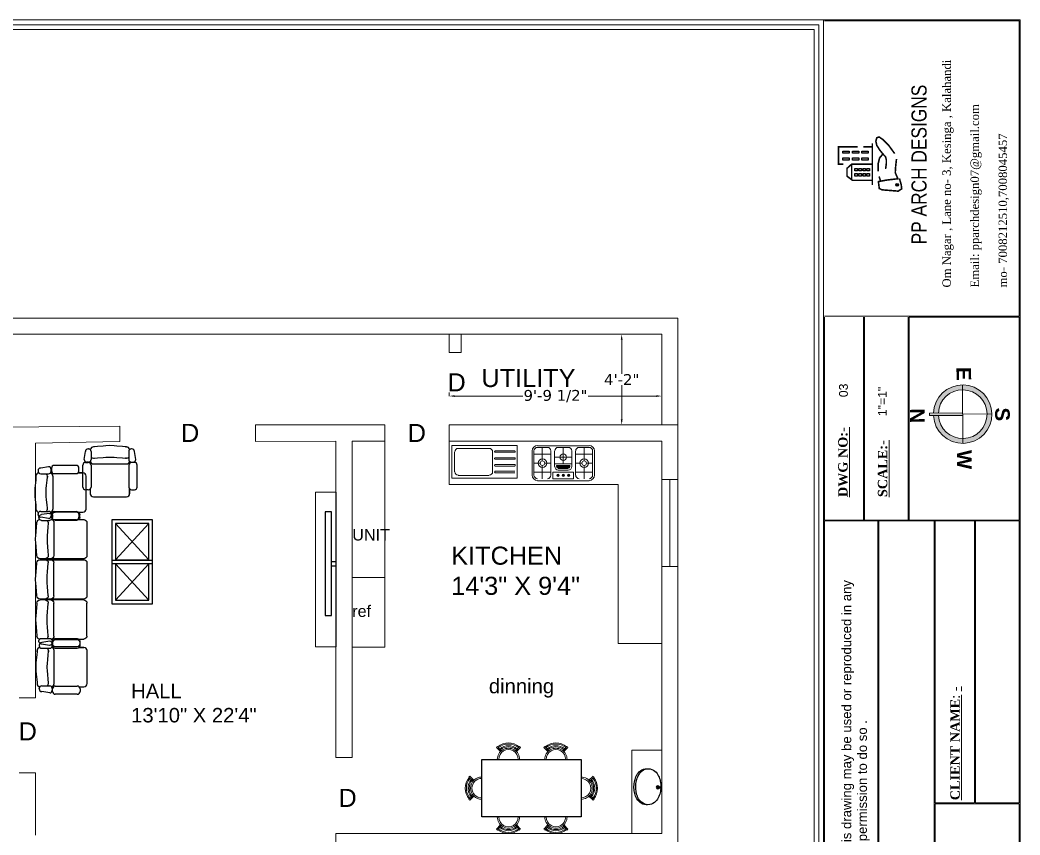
# Model space of a CAD drawing. Header units: inches. Extents: x 213 to 17763, y -4830 to 1802.
# Drawn here: x 1068 to 1621, y 1352 to 1802 of the extents above; entities that cross this region are included whole.
import ezdxf

# ---------------------------------------------------------------- set-up
doc = ezdxf.new("R2010")
doc.units = ezdxf.units.IN
doc.header["$MEASUREMENT"] = 0
doc.linetypes.add('$0$HIDDEN', pattern=[0.375, 0.25, -0.125])
doc.linetypes.add('1', pattern=[0])
for name, color, linetype in [('6.text', 6, 'Continuous'), ('furn', 28, 'Continuous'), ('hatch', 4, 'Continuous'), ('LVL POINT', 170, '1'), ('PDF13_Text', 6, 'Continuous'), ('SAN-FIX', 1, 'Continuous'), ('text', 8, 'Continuous')]:
    doc.layers.add(name, color=color, linetype=linetype)
for name, color, linetype, lineweight in [('a_MUEBLE', 3, 'Continuous', 5), ('DIM FALSE CEILING', 7, 'Continuous', 30), ('ROD', 7, 'Continuous', 9), ('walls', 7, 'Continuous', 0)]:
    doc.layers.add(name, color=color, linetype=linetype, lineweight=lineweight)
doc.layers.add('PDF_Furniture', color=7, linetype='Continuous', true_color=0xdd8a6d)
doc.layers.add('PDF_SANITARY', color=7, linetype='Continuous', true_color=0x7f7f7f)
doc.styles.add('Arial', font='arial.ttf', dxfattribs={"height": 10})
doc.styles.add('b.k', font='verdana.ttf')
doc.styles.add('PDF TimesNewRomanPSMT', font='arial.ttf')
doc.styles.add('SHASHIKANT', font='times.ttf')
doc.styles.add('style1', font='ARIALN.TTF')
doc.dimstyles.new('STANDARD$0', dxfattribs={"dimscale": 0, "dimtxt": 6, "dimasz": 3, "dimexe": 2, "dimexo": 2, "dimgap": 0, "dimtad": 0, "dimtih": 1, "dimtoh": 1, "dimdec": 1, "dimzin": 0, "dimdsep": 46, "dimlunit": 4, "dimtxsty": 'b.k', "dimcen": 2.5, "dimclrd": 256, "dimclre": 256, "dimclrt": 256, "dimadec": 0, "dimazin": 0, "dimtfac": 1, "dimtdec": 1, "dimtofl": 0, "dimtmove": 2, "dimatfit": 2, "dimfxl": 1, "dimfrac": 2, "dimtolj": 1, "dimtzin": 0, "dimlwd": 9, "dimlwe": 9, "dimarcsym": 0})

# ---------------------------------------------------------------- blocks, each defined once
blk = doc.blocks.new('FDFDF')
at = {"color": 0}
blk.add_lwpolyline([(264875.26, 829072.57), (264875.26, 829011.8), (264840.01, 829011.8), (264840.01, 829072.57)], close=True, dxfattribs=at)
at = {"layer": 'a_MUEBLE', "color": 0, "lineweight": 20}
for p, q in [((264852.81, 829077.4), (264850.27, 829079.94)), ((264853.25, 829077.8), (264850.94, 829080.55)), ((264862.03, 829077.8), (264864.33, 829080.55)), ((264862.47, 829077.4), (264865, 829079.93)), ((264834.77, 829061.54), (264832.03, 829063.85)), ((264835.18, 829061.98), (264832.64, 829064.52)), ((264880.09, 829061.98), (264882.63, 829064.52)), ((264880.5, 829061.54), (264883.24, 829063.85)), ((264834.78, 829052.76), (264832.03, 829050.46)), ((264835.18, 829052.32), (264832.64, 829049.79)), ((264880.09, 829052.32), (264882.63, 829049.79)), ((264880.49, 829052.76), (264883.24, 829050.46)), ((264835.18, 829032.99), (264832.64, 829035.52)), ((264880.09, 829032.99), (264882.63, 829035.52)), ((264834.77, 829032.55), (264832.03, 829034.85)), ((264880.5, 829032.55), (264883.24, 829034.85)), ((264834.78, 829023.77), (264832.03, 829021.46)), ((264835.18, 829023.33), (264832.64, 829020.79)), ((264880.09, 829023.33), (264882.63, 829020.79)), ((264880.49, 829023.77), (264883.24, 829021.46)), ((264852.81, 829006.97), (264850.27, 829004.43)), ((264853.25, 829006.57), (264850.94, 829003.82)), ((264862.03, 829006.57), (264864.33, 829003.82)), ((264862.47, 829006.97), (264865, 829004.44))]:
    blk.add_line(p, q, dxfattribs=at)
for centre, radius, start, end in [((264857.63, 829072.57), 10.42, 129.98407, 134.98407), ((264857.63, 829072.57), 6.83, 359.98407, 179.98407), ((264857.63, 829072.57), 10.07, 49.98407, 129.98407), ((264857.63, 829072.57), 9.39, 49.98407, 129.98407), ((264857.63, 829072.57), 5.98, 359.98407, 179.98407), ((264857.63, 829072.57), 8.37, 49.98407, 129.98407), ((264857.63, 829072.57), 7.68, 49.98407, 129.98407), ((264857.63, 829072.57), 10.42, 44.98407, 49.98407), ((264840.01, 829057.16), 10.07, 140.01593, 220.01593), ((264840.01, 829057.16), 9.39, 140.01593, 220.01593), ((264840.01, 829057.16), 8.37, 140.01593, 220.01593), ((264840.01, 829057.16), 10.42, 135.01593, 140.01593), ((264840.01, 829057.16), 7.68, 140.01593, 220.01593), ((264840.01, 829057.16), 6.83, 90.01593, 270.01593), ((264840.01, 829057.16), 5.98, 90.01593, 270.01593), ((264875.26, 829057.16), 6.83, 269.98407, 89.98407), ((264875.26, 829057.16), 5.98, 269.98407, 89.98407), ((264875.26, 829057.16), 7.68, 319.98407, 39.98407), ((264875.26, 829057.16), 8.37, 319.98407, 39.98407), ((264875.26, 829057.16), 9.39, 319.98407, 39.98407), ((264875.26, 829057.16), 10.42, 39.98407, 44.98407), ((264875.26, 829057.16), 10.07, 319.98407, 39.98407), ((264840.01, 829057.16), 10.42, 220.01593, 225.01593), ((264875.26, 829057.16), 10.42, 314.98407, 319.98407), ((264840.01, 829028.16), 10.42, 135.01593, 140.01593), ((264875.26, 829028.16), 10.42, 39.98407, 44.98407), ((264840.01, 829028.16), 10.07, 140.01593, 220.01593), ((264840.01, 829028.16), 9.39, 140.01593, 220.01593), ((264840.01, 829028.16), 8.37, 140.01593, 220.01593), ((264840.01, 829028.16), 7.68, 140.01593, 220.01593), ((264840.01, 829028.16), 6.83, 90.01593, 270.01593), ((264840.01, 829028.16), 5.98, 90.01593, 270.01593), ((264875.26, 829028.16), 6.83, 269.98407, 89.98407), ((264875.26, 829028.16), 5.98, 269.98407, 89.98407), ((264875.26, 829028.16), 7.68, 319.98407, 39.98407), ((264875.26, 829028.16), 8.37, 319.98407, 39.98407), ((264875.26, 829028.16), 9.39, 319.98407, 39.98407), ((264875.26, 829028.16), 10.07, 319.98407, 39.98407), ((264840.01, 829028.16), 10.42, 220.01593, 225.01593), ((264875.26, 829028.16), 10.42, 314.98407, 319.98407), ((264857.63, 829011.8), 6.83, 180.01593, 0.01593), ((264857.63, 829011.8), 5.98, 180.01593, 0.01593), ((264857.63, 829011.8), 8.37, 230.01593, 310.01593), ((264857.63, 829011.8), 7.68, 230.01593, 310.01593), ((264857.63, 829011.8), 10.42, 225.01593, 230.01593), ((264857.63, 829011.8), 10.07, 230.01593, 310.01593), ((264857.63, 829011.8), 9.39, 230.01593, 310.01593), ((264857.63, 829011.8), 10.42, 310.01593, 315.01593)]:
    blk.add_arc(centre, radius, start, end, dxfattribs=at)
blk = doc.blocks.new('WBB')
at = {"layer": 'SAN-FIX'}
for p, q in [((-19.08, 7.01), (-19.08, 4.41)), ((-18.43, 7.01), (-18.43, 4.41))]:
    blk.add_line(p, q, dxfattribs=at)
blk.add_lwpolyline([(-29.16, 13.03, -0.175546), (-27.86, 16.63, -0.104048), (-25.13, 18.78, -0.064612), (-22.29, 19.76, -0.05077), (-18.99, 20.09, -0.05077), (-15.68, 19.76, -0.064612), (-12.84, 18.78, -0.104048), (-10.12, 16.63, -0.175546), (-8.81, 13.03, -0.022698), (-8.83, 12.52, -0.104048)], format="xyb", dxfattribs=at)
blk.add_lwpolyline([(-29.16, 12.01, -0.175546), (-27.86, 15.61, -0.104048), (-25.13, 17.76, -0.064612), (-22.29, 18.74, -0.05077), (-18.99, 19.08, -0.05077), (-15.68, 18.74, -0.064612), (-12.84, 17.76, -0.104048), (-10.12, 15.61, -0.175546), (-8.81, 12.01, -0.175546), (-10.12, 8.41, -0.104048), (-12.84, 6.26, -0.064612), (-15.68, 5.28, -0.05077), (-18.99, 4.94, -0.05077), (-22.29, 5.28, -0.064612), (-25.13, 6.26, -0.104048), (-27.86, 8.41, -0.175546)], format="xyb", close=True, dxfattribs=at)
blk.add_circle((-18.76, 6.61), 0.894, dxfattribs=at)
blk = doc.blocks.new('EYETY')
at = {"layer": 'furn', "color": 254}
for p, q in [((50110.18, -31682.67), (50110.18, -31680.03)), ((50111.93, -31678.27), (50130.16, -31678.27)), ((50131.92, -31680.03), (50131.92, -31704.17)), ((50132.41, -31704.17), (50132.41, -31680.03)), ((50134.17, -31678.27), (50152.4, -31678.27)), ((50154.16, -31680.03), (50154.16, -31682.67)), ((50154.65, -31680.03), (50154.65, -31704.17)), ((50174.64, -31678.27), (50156.41, -31678.27)), ((50176.4, -31682.67), (50176.4, -31680.03)), ((50106.05, -31683.7), (50106.05, -31695.86)), ((50109.08, -31682.21), (50107.53, -31682.21)), ((50110.56, -31695.86), (50110.56, -31683.7)), ((50154.16, -31682.67), (50154.16, -31704.17)), ((50176.01, -31695.86), (50176.01, -31683.7)), ((50177.49, -31682.21), (50179.04, -31682.21)), ((50180.53, -31683.7), (50180.53, -31695.86)), ((50107.53, -31697.34), (50109.08, -31697.34)), ((50109.21, -31697.52), (50108.23, -31697.52)), ((50111.93, -31696.51), (50130.16, -31696.51)), ((50143.29, -31696.51), (50134.17, -31696.51)), ((50152.4, -31696.51), (50143.29, -31696.51)), ((50174.64, -31696.51), (50156.41, -31696.51)), ((50177.36, -31697.52), (50178.34, -31697.52)), ((50179.04, -31697.34), (50177.49, -31697.34)), ((50106.79, -31698.96), (50107.48, -31703.33)), ((50110.65, -31703.33), (50110.65, -31698.96)), ((50111.93, -31699.63), (50112.53, -31699.63)), ((50112.53, -31699.63), (50114.11, -31699.79)), ((50114.11, -31699.79), (50117.22, -31700.07)), ((50117.22, -31700.07), (50118.78, -31700.24)), ((50118.78, -31700.24), (50121.05, -31700.3)), ((50121.05, -31700.3), (50123.32, -31700.24)), ((50123.32, -31700.24), (50124.88, -31700.07)), ((50124.88, -31700.07), (50127.98, -31699.79)), ((50127.98, -31699.79), (50129.57, -31699.63)), ((50129.57, -31699.63), (50130.16, -31699.63)), ((50134.77, -31699.63), (50134.17, -31699.63)), ((50136.35, -31699.79), (50134.77, -31699.63)), ((50139.46, -31700.07), (50136.35, -31699.79)), ((50141.02, -31700.24), (50139.46, -31700.07)), ((50143.29, -31700.3), (50141.02, -31700.24)), ((50145.56, -31700.24), (50143.29, -31700.3)), ((50147.12, -31700.07), (50145.56, -31700.24)), ((50150.22, -31699.79), (50147.12, -31700.07)), ((50151.81, -31699.63), (50150.22, -31699.79)), ((50152.4, -31699.63), (50151.81, -31699.63)), ((50157.01, -31699.63), (50156.41, -31699.63)), ((50158.59, -31699.79), (50157.01, -31699.63)), ((50161.7, -31700.07), (50158.59, -31699.79)), ((50163.25, -31700.24), (50161.7, -31700.07)), ((50165.53, -31700.3), (50163.25, -31700.24)), ((50167.8, -31700.24), (50165.53, -31700.3)), ((50169.36, -31700.07), (50167.8, -31700.24)), ((50172.46, -31699.79), (50169.36, -31700.07)), ((50174.04, -31699.63), (50172.46, -31699.79)), ((50174.64, -31699.63), (50174.04, -31699.63)), ((50175.92, -31703.33), (50175.92, -31698.96)), ((50179.78, -31698.96), (50179.1, -31703.33)), ((50108.95, -31704.77), (50109.21, -31704.77)), ((50112.53, -31705.93), (50111.93, -31705.93)), ((50114.11, -31706.09), (50112.53, -31705.93)), ((50117.22, -31706.37), (50114.11, -31706.09)), ((50118.78, -31706.54), (50117.22, -31706.37)), ((50121.05, -31706.6), (50118.78, -31706.54)), ((50123.32, -31706.54), (50121.05, -31706.6)), ((50124.88, -31706.37), (50123.32, -31706.54)), ((50127.98, -31706.09), (50124.88, -31706.37)), ((50129.57, -31705.93), (50127.98, -31706.09)), ((50130.16, -31705.93), (50129.57, -31705.93)), ((50134.77, -31705.93), (50134.17, -31705.93)), ((50136.35, -31706.09), (50134.77, -31705.93)), ((50139.46, -31706.37), (50136.35, -31706.09)), ((50141.02, -31706.54), (50139.46, -31706.37)), ((50143.29, -31706.6), (50141.02, -31706.54)), ((50145.56, -31706.54), (50143.29, -31706.6)), ((50147.12, -31706.37), (50145.56, -31706.54)), ((50150.22, -31706.09), (50147.12, -31706.37)), ((50151.81, -31705.93), (50150.22, -31706.09)), ((50152.4, -31705.93), (50151.81, -31705.93)), ((50156.41, -31705.93), (50157.01, -31705.93)), ((50157.01, -31705.93), (50158.59, -31706.09)), ((50158.59, -31706.09), (50161.7, -31706.37)), ((50161.7, -31706.37), (50163.25, -31706.54)), ((50163.25, -31706.54), (50165.53, -31706.6)), ((50165.53, -31706.6), (50167.8, -31706.54)), ((50167.8, -31706.54), (50169.36, -31706.37)), ((50169.36, -31706.37), (50172.46, -31706.09)), ((50172.46, -31706.09), (50174.04, -31705.93)), ((50174.04, -31705.93), (50174.64, -31705.93)), ((50177.63, -31704.77), (50177.36, -31704.77))]:
    blk.add_line(p, q, dxfattribs=at)
at = {"layer": 'furn', "color": 254, "extrusion": (0, 0, -1)}
for centre, major_axis, start_param, end_param in [((50111.93, -31680.03), (1.24, -1.24), 2.356194, 3.926991), ((50130.16, -31680.03), (-1.24, -1.24), 2.356194, 3.926991), ((50134.17, -31680.03), (1.24, -1.24), 2.356194, 3.926991), ((50152.4, -31680.03), (-1.24, -1.24), 2.356194, 3.926991), ((50156.41, -31680.03), (1.24, -1.24), 2.356194, 3.926991), ((50174.64, -31680.03), (-1.24, -1.24), 2.356194, 3.926991), ((50107.53, -31683.7), (1.05, -1.05), 2.356194, 3.926991), ((50109.08, -31683.7), (-1.05, -1.05), 2.356194, 3.926991), ((50177.49, -31683.7), (1.05, -1.05), 2.356194, 3.926991), ((50179.04, -31683.7), (-1.05, -1.05), 2.356194, 3.926991), ((50107.53, -31695.86), (-1.05, -1.05), -0.785398, 0.785398), ((50108.23, -31698.96), (-1.02, -1.02), 0.785398, 2.356194), ((50109.08, -31695.86), (-1.05, -1.05), 3.926991, 5.497787), ((50109.21, -31698.96), (1.02, -1.02), 3.926991, 5.497787), ((50111.93, -31698.27), (1.24, -1.24), 2.553225, 3.926991), ((50130.16, -31698.27), (-1.24, -1.24), 2.356194, 3.926991), ((50134.17, -31698.27), (1.24, -1.24), 2.356194, 3.926991), ((50152.4, -31698.27), (1.24, -1.24), 3.926991, 5.497787), ((50156.41, -31698.27), (1.24, -1.24), 2.356194, 3.926991), ((50174.64, -31698.27), (-1.24, -1.24), 2.356194, 3.72996), ((50177.36, -31698.96), (-1.02, -1.02), 0.785398, 2.356194), ((50177.49, -31695.86), (-1.05, -1.05), -0.785398, 0.785398), ((50178.34, -31698.96), (1.02, -1.02), 3.926991, 5.497787), ((50179.04, -31695.86), (-1.05, -1.05), 3.926991, 5.497787), ((50111.93, -31701.39), (-1.24, -1.24), 1.538441, 2.356194), ((50130.16, -31701.39), (-1.24, -1.24), 2.356194, 3.926991), ((50134.17, -31701.39), (1.24, -1.24), 2.356194, 3.926991), ((50152.4, -31701.39), (-1.24, -1.24), 2.356194, 3.926991), ((50156.41, -31701.39), (1.24, -1.24), 2.356194, 3.926991), ((50174.64, -31701.39), (-1.24, -1.24), 2.356194, 3.173948), ((50108.94, -31703.3), (-1.04, -1.04), -0.788362, 0.767792), ((50109.21, -31703.33), (-1.02, -1.02), 3.926991, 5.497787), ((50111.93, -31704.17), (1.24, -1.24), 0.785398, 2.233985), ((50130.16, -31704.17), (1.24, -1.24), 5.497787, 7.068583), ((50134.17, -31704.17), (-1.24, -1.24), -0.785398, 0.785398), ((50152.4, -31704.17), (-1.24, -1.24), 3.927012, 5.497787), ((50156.41, -31704.17), (-1.24, -1.24), -0.785398, 0.785398), ((50174.64, -31704.17), (-1.24, -1.24), 4.0492, 5.497787), ((50177.36, -31703.33), (1.02, -1.02), 0.785398, 2.356194), ((50177.63, -31703.3), (1.04, -1.04), 5.515393, 7.071548)]:
    blk.add_ellipse(centre, major_axis=major_axis, ratio=1, start_param=start_param, end_param=end_param, dxfattribs=at)
blk = doc.blocks.new('EFSR')
at = {"layer": 'furn', "color": 254}
for p, q in [((11465.46, -9283.77), (11483.69, -9283.77)), ((11459.57, -9289.2), (11459.57, -9301.36)), ((11462.61, -9287.71), (11461.06, -9287.71)), ((11463.7, -9288.17), (11463.7, -9285.53)), ((11464.09, -9301.36), (11464.09, -9289.2)), ((11485.06, -9301.36), (11485.06, -9289.2)), ((11485.45, -9288.17), (11485.45, -9285.53)), ((11485.45, -9285.53), (11485.45, -9288.2)), ((11486.54, -9287.71), (11488.09, -9287.71)), ((11489.57, -9289.2), (11489.57, -9301.36)), ((11460.32, -9304.46), (11461, -9308.83)), ((11461.06, -9302.84), (11462.61, -9302.84)), ((11462.74, -9303.02), (11461.76, -9303.02)), ((11464.18, -9308.83), (11464.18, -9304.46)), ((11465.46, -9302.01), (11483.69, -9302.01)), ((11465.46, -9305.13), (11466.05, -9305.13)), ((11466.05, -9305.13), (11467.64, -9305.29)), ((11467.64, -9305.29), (11470.74, -9305.57)), ((11470.74, -9305.57), (11472.3, -9305.74)), ((11472.3, -9305.74), (11474.57, -9305.8)), ((11474.57, -9305.8), (11476.84, -9305.74)), ((11476.84, -9305.74), (11478.4, -9305.57)), ((11478.4, -9305.57), (11481.51, -9305.29)), ((11481.51, -9305.29), (11483.09, -9305.13)), ((11483.69, -9305.13), (11483.09, -9305.13)), ((11483.09, -9305.13), (11483.69, -9305.13)), ((11484.97, -9308.83), (11484.97, -9304.46)), ((11486.41, -9303.02), (11487.39, -9303.02)), ((11488.09, -9302.84), (11486.54, -9302.84)), ((11488.83, -9304.46), (11488.15, -9308.83)), ((11462.47, -9310.27), (11462.74, -9310.27)), ((11466.05, -9311.43), (11465.46, -9311.43)), ((11467.64, -9311.59), (11466.05, -9311.43)), ((11483.09, -9311.43), (11481.51, -9311.59)), ((11483.09, -9311.43), (11483.69, -9311.43)), ((11483.69, -9311.43), (11483.09, -9311.43)), ((11486.68, -9310.27), (11486.41, -9310.27)), ((11470.74, -9311.87), (11467.64, -9311.59)), ((11472.3, -9312.04), (11470.74, -9311.87)), ((11474.57, -9312.1), (11472.3, -9312.04)), ((11476.84, -9312.04), (11474.57, -9312.1)), ((11478.4, -9311.87), (11476.84, -9312.04)), ((11481.51, -9311.59), (11478.4, -9311.87))]:
    blk.add_line(p, q, dxfattribs=at)
at = {"layer": 'furn', "color": 254, "extrusion": (0, 0, -1)}
for centre, major_axis, start_param, end_param in [((11465.46, -9285.53), (1.24, -1.24), 2.356194, 3.926991), ((11483.69, -9285.53), (-1.24, -1.24), 2.356194, 3.926991), ((11483.69, -9285.53), (-1.24, -1.24), 2.356194, 3.926991), ((11461.06, -9289.2), (1.05, -1.05), 2.356194, 3.926991), ((11462.61, -9289.2), (-1.05, -1.05), 2.356194, 3.926991), ((11486.54, -9289.2), (1.05, -1.05), 2.356194, 3.926991), ((11488.09, -9289.2), (-1.05, -1.05), 2.356194, 3.926991), ((11461.06, -9301.36), (-1.05, -1.05), -0.785398, 0.785398), ((11461.76, -9304.46), (-1.02, -1.02), 0.785398, 2.356194), ((11462.61, -9301.36), (-1.05, -1.05), 3.926991, 5.497787), ((11462.74, -9304.46), (1.02, -1.02), 3.926991, 5.497787), ((11465.46, -9303.77), (1.24, -1.24), 2.553225, 3.926991), ((11465.46, -9306.89), (-1.24, -1.24), 1.538441, 2.356194), ((11483.69, -9303.77), (-1.24, -1.24), 2.356194, 3.72996), ((11483.69, -9303.77), (-1.24, -1.24), 2.356194, 3.72996), ((11483.69, -9306.89), (-1.24, -1.24), 2.356194, 3.173948), ((11483.69, -9306.89), (-1.24, -1.24), 2.356194, 3.173948), ((11486.41, -9304.46), (-1.02, -1.02), 0.785398, 2.356194), ((11486.54, -9301.36), (-1.05, -1.05), -0.785398, 0.785398), ((11487.39, -9304.46), (1.02, -1.02), 3.926991, 5.497787), ((11488.09, -9301.36), (-1.05, -1.05), 3.926991, 5.497787), ((11462.47, -9308.8), (-1.04, -1.04), -0.788362, 0.767792), ((11462.74, -9308.83), (-1.02, -1.02), 3.926991, 5.497787), ((11465.46, -9309.67), (1.24, -1.24), 0.785398, 2.233985), ((11483.69, -9309.67), (-1.24, -1.24), 4.0492, 5.497787), ((11483.69, -9309.67), (1.24, -1.24), 5.619996, 7.068583), ((11486.41, -9308.83), (1.02, -1.02), 0.785398, 2.356194), ((11486.68, -9308.8), (1.04, -1.04), 5.515393, 7.071548)]:
    blk.add_ellipse(centre, major_axis=major_axis, ratio=1, start_param=start_param, end_param=end_param, dxfattribs=at)
blk = doc.blocks.new('etruyteu')
at = {"layer": 'furn', "color": 254}
for p, q in [((46569.76, -93185.41), (46569.76, -93137.7)), ((46569.76, -93137.7), (46572.79, -93137.7)), ((46572.79, -93137.7), (46572.79, -93185.41)), ((46569.76, -93160.55), (46567.74, -93160.55)), ((46567.74, -93160.55), (46567.74, -93162.57)), ((46569.76, -93162.57), (46567.74, -93162.57)), ((46572.79, -93185.41), (46569.76, -93185.41))]:
    blk.add_line(p, q, dxfattribs=at)
blk = doc.blocks.new('*D710')
at = {"lineweight": 9, "transparency": 16777216}
for p, q in [((1305.74, 1594.46), (1305.74, 1596.5)), ((1308.74, 1594.5), (1346.3, 1594.5)), ((1420.11, 1594.5), (1382.55, 1594.5)), ((1423.11, 1594.46), (1423.11, 1596.5))]:
    blk.add_line(p, q, dxfattribs=at)
at = {"transparency": 16777216}
for points in [[(1308.74, 1595), (1308.74, 1594), (1305.74, 1594.5)], [(1420.11, 1595), (1420.11, 1594), (1423.11, 1594.5)]]:
    blk.add_solid(points, dxfattribs=at)
at = {"layer": 'Defpoints', "color": 0, "transparency": 16777216}
for p in [(1423.11, 1594.5), (1305.74, 1578.65), (1423.11, 1578.65)]:
    blk.add_point(p, dxfattribs=at)
at = {"transparency": 16777216, "insert": (1364.43, 1594.5), "char_height": 6, "attachment_point": 5, "style": 'b.k'}
blk.add_mtext('\\A1;9\'-9 1/2"', dxfattribs=at)
blk = doc.blocks.new('*D711')
at = {"lineweight": 9, "transparency": 16777216}
for p, q in [((1401.04, 1628.65), (1399, 1628.65)), ((1401, 1625.65), (1401, 1606.71)), ((1401, 1581.65), (1401, 1600.59)), ((1401.04, 1578.65), (1399, 1578.65))]:
    blk.add_line(p, q, dxfattribs=at)
at = {"transparency": 16777216}
for points in [[(1400.5, 1625.65), (1401.5, 1625.65), (1401, 1628.65)], [(1400.5, 1581.65), (1401.5, 1581.65), (1401, 1578.65)]]:
    blk.add_solid(points, dxfattribs=at)
at = {"layer": 'Defpoints', "color": 0, "transparency": 16777216}
for p in [(1423.11, 1628.65), (1401, 1578.65), (1423.11, 1578.65)]:
    blk.add_point(p, dxfattribs=at)
at = {"transparency": 16777216, "insert": (1401, 1603.65), "char_height": 6, "attachment_point": 5, "style": 'b.k'}
blk.add_mtext('\\A1;4\'-2"', dxfattribs=at)

msp = doc.modelspace()

# ---------------------------------------------------------------- hatches: boundary and pattern name
at = {"true_color": 0xed1f24}
h = msp.add_hatch(color=240, dxfattribs=at)
h.dxf.hatch_style = 1
h.paths.add_polyline_path([(1531.27, 1716.16), (1531.27, 1717.5), (1529.83, 1717.5), (1529.83, 1716.16)])
h.paths.add_polyline_path([(1531.27, 1720.42), (1529.83, 1720.42), (1529.83, 1719.08), (1531.27, 1719.08)])
h.paths.add_polyline_path([(1532.04, 1720.42), (1532.04, 1719.08), (1533.48, 1719.08), (1533.48, 1720.42)])
h.paths.add_polyline_path([(1532.04, 1717.5), (1532.04, 1716.16), (1533.48, 1716.16), (1533.48, 1717.5)])
h.paths.add_polyline_path([(1534.38, 1716.16), (1535.82, 1716.16), (1535.82, 1717.5), (1534.38, 1717.5)])
h.paths.add_polyline_path([(1537.99, 1717.5), (1536.55, 1717.5), (1536.55, 1716.16), (1537.99, 1716.16)])
h.paths.add_polyline_path([(1537.99, 1719.08), (1537.99, 1720.42), (1536.55, 1720.42), (1536.55, 1719.08)])
h.paths.add_polyline_path([(1535.82, 1719.08), (1535.82, 1720.42), (1534.38, 1720.42), (1534.38, 1719.08)])
h.paths.add_polyline_path([(1537.2, 1725.01), (1537.2, 1726.22), (1533.74, 1726.22), (1533.74, 1725.01)])
h.paths.add_polyline_path([(1533.74, 1729.96), (1533.74, 1728.75), (1537.2, 1728.75), (1537.2, 1729.96)])
h.paths.add_polyline_path([(1528.49, 1729.96), (1528.49, 1728.75), (1531.96, 1728.75), (1531.96, 1729.96)])
h.paths.add_polyline_path([(1528.49, 1726.22), (1528.49, 1725.01), (1531.96, 1725.01), (1531.96, 1726.22)])
h.paths.add_polyline_path([(1526.66, 1728.75), (1526.66, 1729.96), (1523.2, 1729.96), (1523.2, 1728.75)])
h.paths.add_polyline_path([(1523.2, 1726.22), (1523.2, 1725.01), (1526.66, 1725.01), (1526.66, 1726.22)])
h = msp.add_hatch(color=240, dxfattribs=at)
h.dxf.hatch_style = 1
h.paths.add_polyline_path([(1553.17, 1712.03, 1), (1553.17, 1710.52, 1)])
at = {"lineweight": 0}
h = msp.add_hatch(color=3, dxfattribs=at)
h.dxf.hatch_style = 1
h.paths.add_polyline_path([(1605.6, 1584.63), (1602.91, 1584.61, -0.414214), (1589.54, 1571.04), (1589.56, 1568.35, 0.414214)])
h.paths.add_polyline_path([(1589.32, 1600.67), (1589.34, 1597.98, -0.414214), (1602.91, 1584.61), (1605.6, 1584.63, 0.414214)])
h.paths.add_polyline_path([(1576, 1583.74), (1573.3, 1583.72, 47.979158), (1573.29, 1585.07), (1575.99, 1585.09, -39.974984)])
h.paths.add_polyline_path([(1589.44, 1585.18), (1571.07, 1585.05), (1571.08, 1583.71), (1589.45, 1583.84)])
at = {"lineweight": 0, "true_color": 0x939598}
h = msp.add_hatch(color=252, dxfattribs=at)
h.dxf.hatch_style = 1
h.paths.add_polyline_path([(1605.6, 1584.63), (1602.91, 1584.61, -0.414214), (1589.54, 1571.04), (1589.56, 1568.35, 0.414214)])
h.paths.add_polyline_path([(1589.32, 1600.67), (1589.34, 1597.98, -0.414214), (1602.91, 1584.61), (1605.6, 1584.63, 0.414214)])

# ---------------------------------------------------------------- linework, layer by layer
at = {"lineweight": 0}
for p, q in [((1512.49, 1525.96), (1512.49, 1802.45)), ((1512.49, 1802.45), (1621.11, 1802.45)), ((1513.01, 1801.93), (1620.59, 1801.93)), ((1620.59, 1638.74), (1620.59, 1801.93)), ((1621.11, 1525.96), (1621.11, 1802.45)), ((1513.01, 1638.74), (1620.59, 1638.74)), ((1513.01, 1525.96), (1513.01, 1638.22)), ((1534.57, 1525.96), (1534.57, 1638.22)), ((1535.09, 1525.96), (1535.09, 1638.22)), ((1559.35, 1525.96), (1559.35, 1638.22)), ((1559.87, 1638.22), (1620.59, 1638.22)), ((1559.87, 1525.96), (1559.87, 1638.22)), ((1620.59, 1525.96), (1620.59, 1638.22)), ((1571.07, 1585.05), (1589.44, 1585.18)), ((1571.07, 1585.05), (1571.08, 1583.71)), ((1571.08, 1583.71), (1589.45, 1583.84)), ((1512.49, 1525.96), (1512.49, 1082.65)), ((1534.57, 1525.96), (1513.01, 1525.96)), ((1542.55, 1525.44), (1513.01, 1525.44)), ((1513.01, 1525.44), (1513.01, 1083.17)), ((1559.35, 1525.96), (1535.09, 1525.96)), ((1542.55, 1083.17), (1542.55, 1525.44)), ((1573.64, 1525.44), (1543.07, 1525.44)), ((1543.07, 1083.17), (1543.07, 1525.44)), ((1573.64, 1525.96), (1559.87, 1525.96)), ((1573.64, 1525.96), (1620.59, 1525.96)), ((1573.64, 1083.17), (1573.64, 1525.44)), ((1574.16, 1369.59), (1574.16, 1525.44)), ((1574.16, 1525.44), (1596.03, 1525.44)), ((1596.03, 1369.59), (1596.03, 1525.44)), ((1596.55, 1369.59), (1596.55, 1525.44)), ((1596.55, 1525.44), (1620.59, 1525.44)), ((1620.59, 1525.44), (1620.59, 1369.59)), ((1621.11, 1525.96), (1621.11, 1082.65)), ((1574.16, 1197.7), (1574.16, 1369.07)), ((1620.59, 1369.07), (1620.59, 1197.7))]:
    msp.add_line(p, q, dxfattribs=at)
for p, q in [((1139.71, 1524), (1121.24, 1504)), ((1121.24, 1524), (1139.71, 1504)), ((1139.71, 1501.65), (1121.24, 1481.65)), ((1121.24, 1501.65), (1139.71, 1481.65))]:
    msp.add_line(p, q)
at = {"color": 240, "true_color": 0xed1f24, "const_width": 0.867}
for points in [[(1545.36, 1728.36), (1543.7, 1730.43), (1541.99, 1733.04), (1541.44, 1735.46), (1542, 1737.36), (1543.29, 1737.76), (1545.52, 1736.21), (1548.64, 1733.01), (1551.84, 1728.59)], [(1523.48, 1722.79), (1520.8, 1722.79), (1520.8, 1732.32), (1531.44, 1732.32)], [(1534.55, 1732.32), (1539.51, 1732.32)], [(1539.51, 1711.18), (1539.51, 1734.32)], [(1542.76, 1718.84), (1542.76, 1723.09), (1543.53, 1726.19), (1545.17, 1728.12), (1545.62, 1728.67)], [(1546.84, 1720.1), (1547.25, 1723.28), (1547.25, 1725.21), (1546.79, 1726.83), (1545.49, 1728.2)], [(1552.85, 1725.62), (1552.4, 1721.5)], [(1539.51, 1713.77), (1528.61, 1713.77), (1525.53, 1716.07), (1525.53, 1720.42), (1528.13, 1722.76), (1539.48, 1722.76)], [(1528.11, 1714.4), (1528.09, 1722.72)], [(1552.4, 1721.5), (1552.19, 1718.01), (1553.63, 1714.66), (1547.35, 1713.93), (1542.46, 1713.02)], [(1542.85, 1713.09), (1543.35, 1709.26), (1544.9, 1708.54), (1549.98, 1708.13), (1553.8, 1707.82), (1555.76, 1709.12), (1555.47, 1711.39), (1554.48, 1714.83)], [(1544.05, 1713.32), (1543.22, 1715.9)]]:
    msp.add_lwpolyline(points, dxfattribs=at)
at = {"color": 240, "true_color": 0xed1f24}
for points in [[(1523.2, 1728.75), (1523.2, 1729.96), (1526.66, 1729.96), (1526.66, 1728.75)], [(1528.49, 1728.75), (1528.49, 1729.96), (1531.96, 1729.96), (1531.96, 1728.75)], [(1533.74, 1728.75), (1533.74, 1729.96), (1537.2, 1729.96), (1537.2, 1728.75)], [(1523.2, 1725.01), (1523.2, 1726.22), (1526.66, 1726.22), (1526.66, 1725.01)], [(1528.49, 1725.01), (1528.49, 1726.22), (1531.96, 1726.22), (1531.96, 1725.01)], [(1533.74, 1725.01), (1533.74, 1726.22), (1537.2, 1726.22), (1537.2, 1725.01)], [(1529.83, 1719.08), (1529.83, 1720.42), (1531.27, 1720.42), (1531.27, 1719.08)], [(1532.04, 1719.08), (1532.04, 1720.42), (1533.48, 1720.42), (1533.48, 1719.08)], [(1534.38, 1719.08), (1534.38, 1720.42), (1535.82, 1720.42), (1535.82, 1719.08)], [(1536.55, 1719.08), (1536.55, 1720.42), (1537.99, 1720.42), (1537.99, 1719.08)], [(1529.83, 1716.16), (1529.83, 1717.5), (1531.27, 1717.5), (1531.27, 1716.16)], [(1532.04, 1716.16), (1532.04, 1717.5), (1533.48, 1717.5), (1533.48, 1716.16)], [(1534.38, 1716.16), (1534.38, 1717.5), (1535.82, 1717.5), (1535.82, 1716.16)], [(1536.55, 1716.16), (1536.55, 1717.5), (1537.99, 1717.5), (1537.99, 1716.16)]]:
    msp.add_lwpolyline(points, close=True, dxfattribs=at)
for points in [[(1141.71, 1526), (1119.24, 1526), (1119.24, 1502), (1141.71, 1502)], [(1139.71, 1524), (1121.24, 1524), (1121.24, 1504), (1139.71, 1504)], [(1141.71, 1503.65), (1119.24, 1503.65), (1119.24, 1479.65), (1141.71, 1479.65)], [(1139.71, 1501.65), (1121.24, 1501.65), (1121.24, 1481.65), (1139.71, 1481.65)]]:
    msp.add_lwpolyline(points, close=True)
msp.add_circle((1553.17, 1711.28), 0.755, dxfattribs=at)
at = {"lineweight": 0}
for radius, start, end in [(16.16, 182.8002, 178.0242), (13.47, 183.2782, 177.5462)]:
    msp.add_arc((1589.44, 1584.51), radius, start, end, dxfattribs=at)
at = {"layer": 'DIM FALSE CEILING', "linetype": '$0$HIDDEN', "lineweight": 0}
for p, q in [((1574.16, 1369.59), (1596.03, 1369.59)), ((1574.16, 1369.07), (1620.59, 1369.07)), ((1596.55, 1369.59), (1620.59, 1369.59))]:
    msp.add_line(p, q, dxfattribs=at)
at = {"layer": 'LVL POINT', "lineweight": 0}
for p, q in [((1589.32, 1600.67), (1589.56, 1568.35)), ((1589.44, 1584.51), (1605.6, 1584.63))]:
    msp.add_line(p, q, dxfattribs=at)
at = {"layer": 'PDF_Furniture', "lineweight": 0}
for points in [[(1307.2, 1550.58), (1307.2, 1549.14), (1307.2, 1567.16), (1343.23, 1567.16), (1343.23, 1549.14), (1342.22, 1549.14)], [(1327.66, 1565.57), (1310.66, 1565.57)], [(1341.93, 1564.13), (1330.98, 1564.13)], [(1308.64, 1563.55), (1308.64, 1552.6)], [(1329.68, 1552.6), (1329.68, 1563.55)], [(1330.69, 1563.55), (1330.69, 1563.84)], [(1330.69, 1559.81), (1330.69, 1560.09)], [(1341.93, 1563.41), (1330.98, 1563.41)], [(1341.93, 1560.38), (1330.98, 1560.38)], [(1341.93, 1559.66), (1330.98, 1559.66)], [(1342.22, 1563.55), (1342.22, 1563.84)], [(1342.22, 1559.81), (1342.22, 1560.09)], [(1330.69, 1556.06), (1330.69, 1556.35)], [(1341.93, 1556.64), (1330.98, 1556.64)], [(1341.93, 1555.77), (1330.98, 1555.77)], [(1341.93, 1552.89), (1330.98, 1552.89)], [(1342.22, 1556.06), (1342.22, 1556.35)], [(1343.23, 1549.14), (1307.2, 1549.14)], [(1327.66, 1550.58), (1310.66, 1550.58)], [(1330.69, 1552.31), (1330.69, 1552.6)], [(1341.93, 1552.02), (1330.98, 1552.02)]]:
    msp.add_lwpolyline(points, dxfattribs=at)
for centre, radius, start, end in [((1310.73, 1563.63), 1.95, 90, 180), ((1327.74, 1563.63), 1.95, 0, 90), ((1331.05, 1563.91), 0.216, 89.9999, 180.0001), ((1342, 1563.91), 0.216, 359.9999, 90.0001), ((1331.05, 1563.63), 0.216, 179.9999, 270.0001), ((1331.05, 1560.17), 0.216, 89.9999, 180.0001), ((1331.05, 1559.88), 0.216, 179.9999, 270.0001), ((1342, 1563.63), 0.216, 269.9999, 0.0001), ((1342, 1560.17), 0.216, 359.9999, 90.0001), ((1342, 1559.88), 0.216, 269.9999, 0.0001), ((1331.05, 1556.42), 0.216, 89.9999, 180.0001), ((1331.05, 1556.13), 0.216, 179.9999, 270.0001), ((1331.05, 1552.67), 0.216, 89.9999, 180.0001), ((1342, 1556.42), 0.216, 359.9999, 90.0001), ((1342, 1556.13), 0.216, 269.9999, 0.0001), ((1310.73, 1552.67), 1.95, 180, 270), ((1327.74, 1552.67), 1.95, 270, 360), ((1331.05, 1552.38), 0.216, 179.9999, 270.0001)]:
    msp.add_arc(centre, radius, start, end, dxfattribs=at)
at = {"layer": 'PDF_SANITARY', "lineweight": 5}
for points in [[(1351.52, 1564.12), (1351.52, 1550.71)], [(1352.39, 1564.12), (1352.39, 1550.71)], [(1382.94, 1567), (1354.41, 1567)], [(1359.88, 1565.99), (1354.41, 1565.99)], [(1357.14, 1565.99), (1357.14, 1558.64)], [(1361.9, 1564.12), (1361.9, 1550.71)], [(1363.92, 1564.12), (1363.92, 1555.47)], [(1371.41, 1565.99), (1365.94, 1565.99)], [(1368.67, 1565.99), (1368.67, 1557.05)], [(1373.43, 1564.12), (1373.43, 1555.47)], [(1375.45, 1564.12), (1375.45, 1550.71)], [(1382.94, 1565.99), (1377.47, 1565.99)], [(1380.2, 1565.99), (1380.2, 1558.64)], [(1384.96, 1564.12), (1384.96, 1550.71)], [(1385.97, 1564.12), (1385.97, 1550.71)], [(1361.9, 1562.39), (1352.39, 1562.39)], [(1373.43, 1560.66), (1363.92, 1560.66)], [(1375.45, 1562.39), (1384.96, 1562.39)], [(1352.39, 1557.34), (1355.99, 1557.34)], [(1357.14, 1556.19), (1357.14, 1548.69)], [(1358.44, 1557.34), (1361.9, 1557.34)], [(1373.43, 1557.05), (1363.92, 1557.05)], [(1372.42, 1555.76), (1364.93, 1555.76)], [(1368.39, 1555.18), (1364.93, 1555.18)], [(1368.39, 1555.04), (1365.07, 1555.04)], [(1372.13, 1554.75), (1365.22, 1554.75)], [(1371.41, 1554.46), (1365.94, 1554.46)], [(1371.41, 1553.45), (1365.94, 1553.45)], [(1372.42, 1555.18), (1369.11, 1555.18)], [(1372.28, 1555.04), (1369.11, 1555.04)], [(1379.05, 1557.34), (1375.45, 1557.34)], [(1380.2, 1556.19), (1380.2, 1548.69)], [(1384.96, 1557.34), (1381.36, 1557.34)], [(1361.9, 1552.44), (1352.39, 1552.44)], [(1382.94, 1547.69), (1354.41, 1547.69)], [(1375.45, 1552.44), (1384.96, 1552.44)]]:
    msp.add_lwpolyline(points, dxfattribs=at)
for points in [[(1364.93, 1556.04), (1372.42, 1556.04), (1372.42, 1555.47), (1364.93, 1555.47)], [(1362.91, 1548.69), (1374.44, 1548.69), (1374.44, 1552.44), (1362.91, 1552.44)]]:
    msp.add_lwpolyline(points, close=True, dxfattribs=at)
for centre, radius in [((1357.22, 1557.41), 2.38), ((1357.22, 1557.41), 1.23), ((1368.75, 1560.73), 1.8), ((1380.28, 1557.41), 2.38), ((1380.28, 1557.41), 1.23), ((1368.75, 1555.25), 0.36), ((1365.86, 1550.64), 0.649), ((1365.86, 1550.64), 0.36), ((1368.75, 1550.64), 0.649), ((1368.75, 1550.64), 0.36), ((1371.63, 1550.64), 0.649), ((1371.63, 1550.64), 0.36)]:
    msp.add_circle(centre, radius, dxfattribs=at)
for centre, radius, start, end in [((1354.48, 1564.19), 2.95, 90, 180), ((1354.48, 1564.19), 1.95, 90, 180), ((1359.95, 1564.19), 1.95, 0, 90), ((1366.01, 1564.19), 1.95, 90, 180), ((1371.48, 1564.19), 1.95, 0, 90), ((1377.54, 1564.19), 1.95, 90, 180), ((1383.01, 1564.19), 2.95, 360, 90), ((1383.01, 1564.19), 1.95, 0, 90), ((1366.01, 1555.54), 1.95, 180, 270), ((1366.01, 1555.54), 0.937, 180, 270), ((1371.48, 1555.54), 0.937, 270, 360), ((1371.48, 1555.54), 1.95, 270, 360), ((1354.48, 1550.78), 2.95, 180, 270), ((1354.48, 1550.78), 1.95, 180, 270), ((1359.95, 1550.78), 1.95, 270, 360), ((1377.54, 1550.78), 1.95, 180, 270), ((1383.01, 1550.78), 2.95, 270, 0), ((1383.01, 1550.78), 1.95, 270, 360)]:
    msp.add_arc(centre, radius, start, end, dxfattribs=at)
at = {"layer": 'ROD'}
for p, q in [((1432.11, 1637.65), (752.11, 1637.65)), ((1432.11, 1578.65), (1432.11, 1637.65)), ((877.11, 1628.65), (1423.11, 1628.65)), ((1423.11, 1628.65), (1423.11, 1578.65)), ((946.11, 1576.65), (1123.63, 1577.84)), ((1270.11, 1578.65), (1198.6, 1578.65)), ((1270.11, 1569.65), (1270.11, 1578.65)), ((1432.11, 1578.65), (1305.74, 1578.65)), ((1432.11, 1352.65), (1432.11, 1578.65)), ((1198.6, 1569.3), (1243.11, 1569.59)), ((1243.11, 1569.59), (1243.11, 1394.65)), ((1252.11, 1569.65), (1252.11, 1560.65)), ((1252.11, 1569.65), (1270.11, 1569.65)), ((1252.11, 1394.65), (1252.11, 1569.65)), ((1252.11, 1569.65), (1270.11, 1569.65)), ((1305.74, 1569.65), (1423.11, 1569.65)), ((1423.11, 1569.65), (1423.11, 1457.65)), ((1077.11, 1568.5), (1123.63, 1569.3)), ((1077.11, 1427.6), (1077.11, 1568.5)), ((1077.11, 1444.65), (1077.11, 1453.65)), ((1423.11, 1457.65), (1399.11, 1457.65)), ((1423.11, 1457.65), (1423.11, 1352.65)), ((1243.11, 1394.65), (1252.11, 1394.65)), ((1243.11, 1352.65), (1243.11, 1343.65)), ((1252.11, 1352.65), (1243.11, 1352.65)), ((1423.11, 1352.65), (1252.11, 1352.65)), ((1432.11, 1343.65), (1432.11, 1352.65))]:
    msp.add_line(p, q, dxfattribs=at)
at = {"layer": 'ROD', "color": 251, "true_color": 0x636466}
for p, q in [((1305.74, 1569.65), (1305.74, 1545.65)), ((1305.74, 1545.65), (1399.11, 1545.65)), ((1399.11, 1545.65), (1399.11, 1457.65))]:
    msp.add_line(p, q, dxfattribs=at)
at = {"layer": 'ROD', "color": 5}
msp.add_line((1427.61, 1500.34), (1427.61, 1548.34), dxfattribs=at)
at = {"layer": 'ROD'}
for points in [[(1312.24, 1618.6), (1312.24, 1628.65), (1305.74, 1628.65), (1305.74, 1618.6)], [(1312.24, 1618.6), (1305.74, 1618.6)], [(1123.63, 1569.3), (1123.63, 1577.84)], [(1198.6, 1578.65), (1198.6, 1569.3)], [(1270.11, 1569.65), (1270.11, 1578.65)], [(1305.74, 1578.65), (1305.74, 1569.65)], [(1305.74, 1578.65), (1312.24, 1578.65)], [(1305.74, 1578.65), (1312.24, 1578.65)], [(1399.11, 1457.65), (1423.11, 1457.65)], [(1077.11, 1444.65), (1077.11, 1427.6)], [(1068.11, 1427.6), (1077.11, 1427.6)], [(1077.11, 1386.1), (1068.11, 1386.1)], [(1077.11, 1386.1), (1077.11, 1351.65)]]:
    msp.add_lwpolyline(points, dxfattribs=at)
at = {"layer": 'ROD', "color": 252, "true_color": 0x939598}
msp.add_lwpolyline([(1270.11, 1569.65), (1252.11, 1569.65), (1252.11, 1455.6), (1270.11, 1455.6)], close=True, dxfattribs=at)
at = {"layer": 'ROD', "color": 5}
msp.add_lwpolyline([(1432.11, 1548.34), (1423.11, 1548.34), (1423.11, 1500.34), (1432.11, 1500.34)], close=True, dxfattribs=at)
at = {"layer": 'ROD', "color": 8}
msp.add_lwpolyline([(1243.26, 1455.86), (1243.26, 1541.36), (1231.79, 1541.36), (1231.79, 1455.86)], close=True, dxfattribs=at)
at = {"layer": 'ROD'}
for points in [[(1270.11, 1455.6), (1252.11, 1455.6), (1252.11, 1494.1), (1270.11, 1494.1)], [(1423.11, 1398.65), (1406.61, 1398.65), (1406.61, 1352.65), (1423.11, 1352.65)]]:
    msp.add_lwpolyline(points, close=True, dxfattribs=at)
at = {"layer": 'walls', "color": 252, "lineweight": 0}
for points in [[(620.5, 1082.65), (620.5, 1802.45), (1512.49, 1802.45), (1512.49, 1082.65)], [(623.1, 1085.25), (623.1, 1799.85), (1509.89, 1799.85), (1509.89, 1085.25)], [(625.7, 1087.85), (625.7, 1797.25), (1507.29, 1797.25), (1507.29, 1087.85)]]:
    msp.add_lwpolyline(points, close=True, dxfattribs=at)

# ---------------------------------------------------------------- block references
at = {"rotation": 270}
msp.add_blockref('EYETY', (32783.75, 51636.44), dxfattribs=at)
at = {"xscale": -1.2, "yscale": 1.2, "zscale": 1.2}
msp.add_blockref('etruyteu', (57124.4, 113295.73), dxfattribs=at)
at = {"layer": 'furn', "color": 241, "true_color": 0xf7abae, "xscale": 0.9032898589369456, "yscale": 0.9032898589369456, "zscale": 0.9032898589369456, "rotation": 270.0036969813815}
msp.add_blockref('FDFDF', (-747529.72, 240572.57), dxfattribs=at)
at = {"layer": 'hatch', "xscale": -1}
for p, rotation in [((-10356.35, -7745.01), 180), ((10388.75, -9933.43), 270), ((10389.38, -10029.93), 270)]:
    msp.add_blockref('EFSR', p, dxfattribs=dict(at, rotation=rotation))
at = {"layer": 'SAN-FIX', "xscale": -0.978079365962185, "yscale": 0.9780793680751231, "zscale": 0.9780793664684282, "rotation": 88.95904476351375}
msp.add_blockref('WBB', (1427.1, 1359.71), dxfattribs=at)

# ---------------------------------------------------------------- texts
at = {"lineweight": 0, "attachment_point": 1, "style": 'SHASHIKANT'}
for s, insert, char_height, width, rotation in [('Om Nagar , Lane no- 3, Kesinga , Kalahandi\\P\\PEmail: pparchdesign07@gmail.com \\P\\Pmo- 7008212510,7008045457', (1578.24, 1654.54), 4.6565, 140.3316, 90), ('{\\fArial|b1|i0|c0|p34;\\C152;\\c12285479;E}', (1594.08, 1610.61), 8.0804, 124.3156, 270.4122), ('{\\fArial|b0|i0|c0|p34;\\H1.0367x;03}', (1521.12, 1593.9), 4.6584, 125.8553, 90), ('{\\fArial|b0|i0|c0|p34;\\H1.0367x;1"=1"}', (1542.66, 1583.41), 4.6584, 125.8553, 90), ('{\\fArial|b1|i0|c0|p34;\\C3;N}', (1568.38, 1587.7), 8.0804, 124.3156, 270.4122), ('{\\fArial|b1|i0|c0|p34;\\C152;\\c12285479;S}', (1615.43, 1588.18), 8.0804, 124.3156, 270.4122), ('{\\fTimes New Roman|b1|i0|c0|p18;\\H1.11649x;\\L\\C152;\\c12285479;DWG NO:-}', (1520.63, 1538.64), 4.6565, 125.803, 90), ('{\\fTimes New Roman|b1|i0|c0|p18;\\H1.11649x;\\L\\C152;\\c12285479;SCALE:-}', (1542.55, 1538.64), 4.6565, 125.803, 90), ('{\\fArial|b1|i0|c0|p34;\\C152;\\c12285479;W}', (1594.4, 1564.71), 8.0804, 124.3156, 270.4122), ('{\\fTimes New Roman|b1|i0|c0|p18;\\H1.11649x;\\L\\C152;\\c12285479;CLIENT NAME\\fTimes New Roman|b0|i0|c0|p18;: -\\H0.89566x;\\l  }', (1582.62, 1371.04), 4.65648, 137.5425, 90)]:
    msp.add_mtext(s, dxfattribs=dict(at, insert=insert, char_height=char_height, width=width, rotation=rotation))
at = {"color": 7, "lineweight": 0, "true_color": 0xffffff, "insert": (1522.65, 1135.64), "char_height": 5.1989, "width": 580.6177, "attachment_point": 1, "rotation": 90, "style": 'SHASHIKANT'}
msp.add_mtext('{\\fArial|b0|i0|c0|p34;\\C143;\\c14659450;This drawing is the property of "PP ARCH DESIGNS".no part of this drawing may be used or reproduced in any\\P manner,or transmitted in any form by any means without awritten permission to do so .}', dxfattribs=at)
at = {"layer": '6.text', "attachment_point": 1, "style": 'Arial'}
for s, width, gutter_width, insert, char_height in [('UTILITY', 104.1363, 60, (1323.48, 1609.5), 10), ('D', 9, 45, (1304.74, 1607.1), 10), ('D', 9, 45, (1157.48, 1579.15), 10), ('D', 9, 45, (1282.74, 1579.1), 10), ('KITCHEN\\P14\'3" X 9\'4"', 85.5749, 87.73, (1306.8, 1511.26), 10), ('dinning', 81.6265, 53, (1327.61, 1438.16), 8), ('HALL\\P13\'10" X 22\'4"', 81.6265, 53, (1129.92, 1435.39), 8), ('D', 9, 45, (1067.74, 1414.1), 10), ('D', 9, 45, (1244.48, 1377.32), 10)]:
    msp.add_mtext_dynamic_manual_height_columns(s, width=width, gutter_width=gutter_width, heights=[0], dxfattribs=dict(at, insert=insert, char_height=char_height))
at = {"layer": 'PDF13_Text', "char_height": 6.379, "width": 36.064, "attachment_point": 4, "style": 'PDF TimesNewRomanPSMT'}
for s, insert in [('\\PUNIT', (1252.11, 1523.1)), ('\\Pref', (1252.11, 1480.85))]:
    msp.add_mtext(s, dxfattribs=dict(at, insert=insert))
at = {"layer": 'text', "color": 240, "true_color": 0xed1f24, "style": 'style1'}
msp.add_text(' PP ARCH DESIGNS ', height=8.3592, rotation=90, dxfattribs=at).set_placement((1569.5, 1675.72))

# ---------------------------------------------------------------- dimensions: what is measured, and where the dimension line sits
dim = msp.add_linear_dim(base=(1401, 1578.65), p1=(1423.11, 1628.65), p2=(1423.11, 1578.65), angle=90, dimstyle='STANDARD$0', override={"dimscale": 1, "dimfxl": 0.03937, "dimfxlon": 1, "dimarcsym": 1})
dim.commit()
dim.dimension.update_dxf_attribs({"geometry": '*D711', "text_midpoint": (1401, 1603.65)})
dim = msp.add_linear_dim(base=(1423.11, 1594.5), p1=(1305.74, 1578.65), p2=(1423.11, 1578.65), dimstyle='STANDARD$0', override={"dimscale": 1, "dimfxl": 0.03937, "dimfxlon": 1, "dimarcsym": 1})
dim.commit()
dim.dimension.update_dxf_attribs({"geometry": '*D710', "text_midpoint": (1364.43, 1594.5)})

doc.saveas('drawing.dxf')
